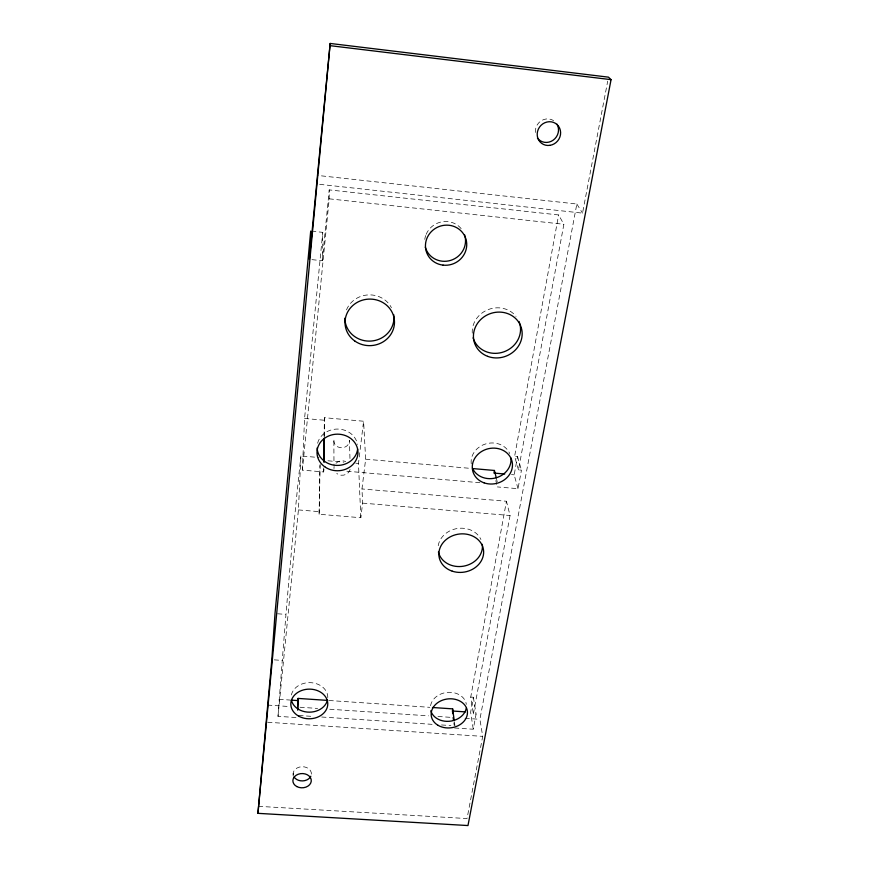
<?xml version="1.0" encoding="UTF-8"?>
<svg xmlns="http://www.w3.org/2000/svg" width="869" height="869" viewBox="0 0 869 869"><rect width="100%" height="100%" fill="white"/><g stroke="black" fill="none" stroke-linecap="round" stroke-linejoin="round"><path stroke-width="0.65" stroke-dasharray="4.34 3.26" d="M323.963 469.249L323.67 471.943L302.369 470.107L329.199 198.827L329.232 189.898L558.615 214.947L563.872 224.278L518.489 469.89L521.454 470.151L518.011 488.693L497.372 486.922M323.67 471.943L323.713 467.967M324.039 436.14L324.463 417.696L363.59 421.237L365.643 459.19L361.971 488.954L362.623 503.129L360.809 517.718L319.119 514.263L319.901 465.512M324.278 436.683L324.463 417.696M319.119 514.263L320.15 464.394M311.96 259.657L322.247 260.722L322.757 232.349L313.394 231.36M293.092 775.561L293.179 773.269M302.369 470.107L304.563 418.456L322.757 232.349M295.981 717.522L278.015 716.328L298.425 509.918L300.902 455.953L318.966 457.528M278.015 716.328C284.489 629.449 291.539 542.614 300.902 455.953M322.247 260.722L329.232 189.898M360.809 517.718L358.484 463.449L363.59 421.237M454.563 727.994L473.268 729.232L476.082 714.101L473.399 713.916L470.737 697.09L506.431 501.25L361.971 488.954M518.489 469.89L514.622 456.312L558.615 214.947M470.737 697.09L473.377 697.264L470.629 712.232L473.268 729.232M518.011 488.693L514.176 474.832L517.522 456.573L514.622 456.312M473.399 713.916L510.06 515.513L506.431 501.25M258.451 806.323L467.033 818.565L482.708 736.358L479.905 719.293L576.831 204.019L317.272 175.397M319.662 184.337L582.523 213.133L607.703 81.154M267.717 722.258L482.708 736.358M267.565 705.074L289.203 706.519M300.022 707.247L317.609 708.42M329.775 709.234L428.515 715.85M437.976 716.48L451.5 717.392M465.034 718.294L479.905 719.293M298.849 715.502L313.655 716.48M321.726 717.012L432.067 724.333M441.485 724.952L450.902 725.572M329.025 700.501L429.797 707.323M278.992 699.306L289.79 700.034M274.267 659.864L282.827 660.462M277.602 613.775L285.412 614.361M362.623 503.129L510.06 515.513M298.425 509.918L319.401 511.656M511.483 474.604L514.176 474.832M327.961 460.787L343.885 462.178M355.823 463.22L358.484 463.449M346.872 471.226L480.318 482.762M365.643 459.19L470.27 468.358M304.563 418.456L324.202 420.227M329.199 198.827L563.872 224.278M576.831 204.019L582.523 213.133M517.522 456.573L521.454 470.151M496.601 479.253L497.22 481.774M495.819 480.622L496.753 484.402M473.377 697.264L476.082 714.101M454.411 721.922L454.943 725.843M453.846 722.769L454.205 725.387M349.968 458.484L349.425 440.333A7.799 7.006 -0.7 0 1 340.105 447.644A7.799 7.006 -0.7 0 1 334.641 437.704M333.859 441.267L333.989 465.947M293.287 775.126A9.135 7.104 -0.9 0 1 301.88 766.719A9.135 7.104 -0.9 0 1 311.374 774.388M535.369 132.468A12.068 11.319 -51.8 0 1 541.115 120.845A12.068 11.319 -51.8 0 1 553.618 120.628M291.387 694.983A18.336 14.762 -0.8 0 1 311.895 682.762A18.336 14.762 -0.8 0 1 327.711 698.741M430.579 705.715A18.075 14.469 -7.2 0 1 448.6 692.311A18.075 14.469 -7.2 0 1 466.349 704.346M438.215 545.743A22.301 19.085 -9.5 0 1 457.615 528.461A22.301 19.085 -9.5 0 1 480.937 539.508M472.258 333.185A24.397 22.529 -20.8 0 1 488.291 309.56A24.397 22.529 -20.8 0 1 516.045 316.37M317.619 443.233A20.313 18.184 -0.4 0 1 338.128 429.069A20.313 18.184 -0.4 0 1 357.507 444.417M471.248 463.861A20.074 17.717 -13.7 0 1 486.368 443.722A20.074 17.717 -13.7 0 1 509.723 453.542M424.778 239.399A20.606 19.77 -23.8 0 1 425.701 235.553M426.168 234.326A20.606 19.77 -23.8 0 1 442.549 221.725A20.606 19.77 -23.8 0 1 461.482 229.025M346.492 309.885A24.538 23.115 -3.2 0 1 368.293 294.906A24.538 23.115 -3.2 0 1 391.43 307.68M350.098 469.445A8.136 7.224 -1 0 1 336.759 473.496M334 468.554A8.136 7.224 -1 0 1 334.141 466.664M335.999 463.296A8.136 7.224 -1 0 1 345.743 461.558"/><path stroke-width="1.3" d="M257.941 813.341L330.177 43.45L608.474 77.156L611.059 79.644L467.978 825.55L257.941 813.341L271.823 659.69L275.006 613.59L310.711 231.078L309.386 259.397L330.177 43.45M323.779 461.33L324.007 438.791M324.028 462.471L324.267 438.041M297.698 710.179L298.121 698.415L327.678 700.414M297.611 708.431L298.121 698.415M452.619 713.612L452.63 708.865L432.48 707.496M472.953 468.587L494.418 470.466L493.961 473.073L504.737 474.007M291.148 700.121L297.893 700.577M452.26 710.994L465.382 711.885M330.177 45.677L611.059 79.644M494.418 470.466L496.286 478.004M452.63 708.865L454.226 720.618M453.14 717.533L453.499 720.151M310.852 776.202A9.135 7.104 -0.9 0 1 302.684 780.905A9.135 7.104 -0.9 0 1 294.015 776.886M556.996 124.191A12.068 11.319 -51.8 0 1 553.151 140.191A12.068 11.319 -51.8 0 1 537.433 138.041M327.483 700.012A18.336 14.762 -0.8 0 1 309.418 712.167A18.336 14.762 -0.8 0 1 291.408 700.11M466.284 708.137A18.075 14.469 -7.2 0 1 449.077 721.303A18.075 14.469 -7.2 0 1 430.828 710.733M482.317 544.309A22.301 19.085 -9.5 0 1 463.568 566.175A22.301 19.085 -9.5 0 1 438.421 551.978M519.021 321.487A24.397 22.529 -20.8 0 1 503.868 351.836A24.397 22.529 -20.8 0 1 473.094 337.824M357.626 449.154A20.313 18.184 -0.4 0 1 336.737 465.415A20.313 18.184 -0.4 0 1 317.131 447.969M510.918 458.017A20.074 17.717 -13.7 0 1 495.764 477.896A20.074 17.717 -13.7 0 1 472.508 468.304M464.546 234.706A20.606 19.77 -23.8 0 1 450.87 260.32A20.606 19.77 -23.8 0 1 425.299 247.133M393.69 314.578A24.538 23.115 -3.2 0 1 371.172 341.05A24.538 23.115 -3.2 0 1 344.884 318.195M549.871 145.351A12.166 11.406 -51.3 0 0 558.539 126.233A12.166 11.406 -51.3 0 0 538.313 129.22A12.166 11.406 -51.3 0 0 549.871 145.351M296.774 786.543A9.201 7.126 -1 0 0 311.243 781.264A9.201 7.126 -1 0 0 298.219 774.236A9.201 7.126 -1 0 0 296.774 786.543M438.03 725.311A18.216 14.534 -7.2 0 0 467.272 714.676A18.216 14.534 -7.2 0 0 442.614 700.132A18.216 14.534 -7.2 0 0 438.03 725.311M298.567 716.078A18.477 14.827 -0.8 0 0 327.689 705.28A18.477 14.827 -0.8 0 0 301.641 690.497A18.477 14.827 -0.8 0 0 298.567 716.078M487.683 356.355A24.604 22.681 -20.6 0 0 522.063 331.61A24.604 22.681 -20.6 0 0 483.653 317.087A24.604 22.681 -20.6 0 0 487.683 356.355M325.408 467.25A20.476 18.292 -0.4 0 0 357.854 454.378A20.476 18.292 -0.4 0 0 329.199 435.738A20.476 18.292 -0.4 0 0 325.408 467.25M484.087 482.849A20.237 17.825 -13.6 0 0 512.373 463.264A20.237 17.825 -13.6 0 0 480.633 452.119A20.237 17.825 -13.6 0 0 484.087 482.849M452.238 571.172A22.475 19.194 -9.5 0 0 483.512 550.044A22.475 19.194 -9.5 0 0 448.002 538.193A22.475 19.194 -9.5 0 0 452.238 571.172M443.081 265.132A20.78 19.922 -23.4 0 0 465.284 237.237A20.78 19.922 -23.4 0 0 429.894 233.25A20.78 19.922 -23.4 0 0 443.081 265.132M354.9 341.082A24.745 23.278 -3.2 0 0 394.309 324.995A24.745 23.278 -3.2 0 0 360.027 301.022A24.745 23.278 -3.2 0 0 354.9 341.082"/></g></svg>
